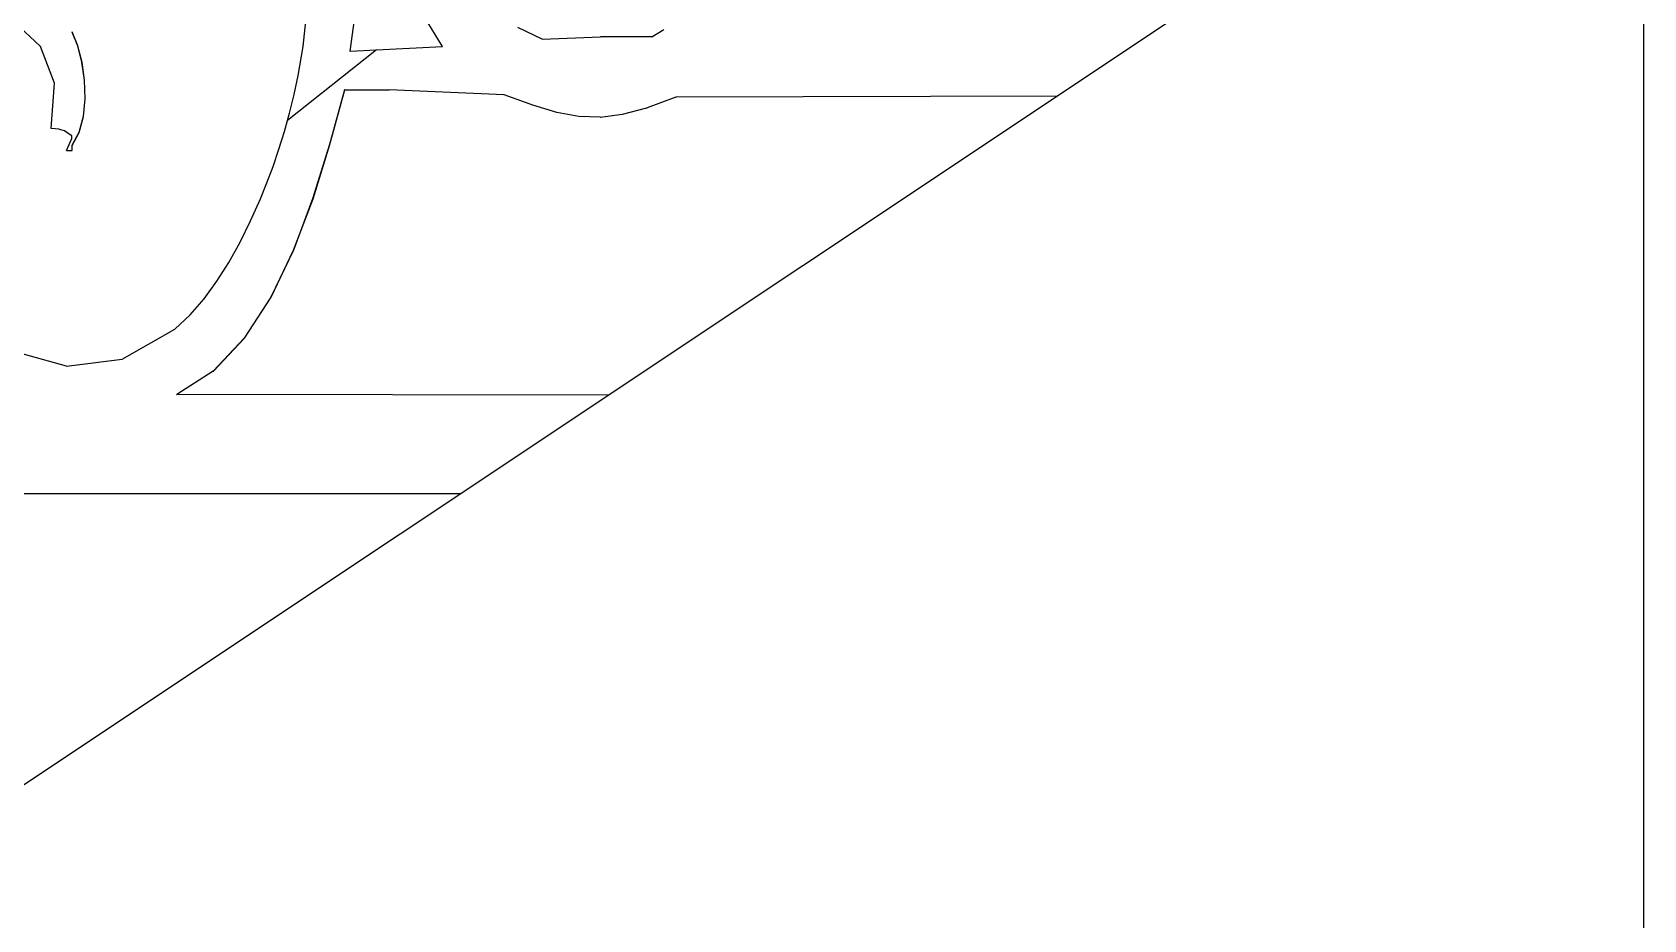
# Model space of a CAD drawing. Header units: inches. Extents: x -343 to 13887, y -13069 to -746.
# Drawn here: x 3764.93 to 3778.76, y -9229.58 to -9221.97 of the extents above; entities that cross this region are included whole.
import ezdxf

# ---------------------------------------------------------------- set-up
doc = ezdxf.new("R2010")
doc.units = ezdxf.units.IN
doc.header["$LTSCALE"] = 17
doc.header["$MEASUREMENT"] = 0
doc.layers.add('OUTLINE', color=1, linetype='Continuous', lineweight=25)

msp = doc.modelspace()

# ---------------------------------------------------------------- linework, layer by layer
for p, q in [((3767.732, -9221.57), (3767.655, -9222.132)), ((3767.657, -9222.132), (3767.735, -9221.57)), ((3765, -9222.092), (3764.776, -9221.88)), ((3767.255, -9222.09), (3767.284, -9221.819)), ((3768.45, -9222.091), (3768.325, -9221.885)), ((3769.304, -9222.029), (3769.096, -9221.928)), ((3765.269, -9221.966), (3765.318, -9222.085)), ((3765.321, -9222.085), (3765.272, -9221.966)), ((3769.304, -9222.029), (3769.805, -9222.008)), ((3770.246, -9222.008), (3769.805, -9222.008)), ((3770.246, -9222.008), (3770.349, -9221.945)), ((3765.122, -9222.406), (3765, -9222.092)), ((3765.318, -9222.085), (3765.321, -9222.085)), ((3765.318, -9222.085), (3765.355, -9222.226)), ((3765.357, -9222.226), (3765.321, -9222.085)), ((3767.883, -9222.12), (3767.12, -9222.725)), ((3767.213, -9222.34), (3767.255, -9222.09)), ((3767.655, -9222.132), (3767.657, -9222.132)), ((3767.657, -9222.132), (3767.883, -9222.12)), ((3767.883, -9222.12), (3767.885, -9222.12)), ((3767.885, -9222.12), (3768.45, -9222.091)), ((3765.355, -9222.226), (3765.357, -9222.226)), ((3765.355, -9222.226), (3765.376, -9222.381)), ((3765.379, -9222.381), (3765.357, -9222.226)), ((3767.176, -9222.503), (3767.213, -9222.34)), ((3765.092, -9222.796), (3765.122, -9222.406)), ((3765.376, -9222.381), (3765.379, -9222.381)), ((3765.376, -9222.381), (3765.381, -9222.539)), ((3765.384, -9222.539), (3765.379, -9222.381)), ((3767.61, -9222.464), (3767.481, -9222.933)), ((3767.484, -9222.933), (3767.613, -9222.464)), ((3767.613, -9222.464), (3767.61, -9222.464)), ((3767.613, -9222.464), (3767.993, -9222.464)), ((3768.98, -9222.506), (3767.993, -9222.464)), ((3765.381, -9222.539), (3765.366, -9222.692)), ((3765.369, -9222.692), (3765.384, -9222.539)), ((3765.381, -9222.539), (3765.384, -9222.539)), ((3767.136, -9222.664), (3767.176, -9222.503)), ((3769.224, -9222.593), (3768.98, -9222.506)), ((3769.432, -9222.656), (3769.224, -9222.593)), ((3769.993, -9222.673), (3770.203, -9222.616)), ((3770.203, -9222.616), (3770.206, -9222.616)), ((3770.452, -9222.526), (3770.206, -9222.616)), ((3770.452, -9222.526), (3770.455, -9222.526)), ((3773.726, -9222.516), (3770.455, -9222.526)), ((3765.366, -9222.692), (3765.33, -9222.829)), ((3765.333, -9222.829), (3765.369, -9222.692)), ((3765.366, -9222.692), (3765.369, -9222.692)), ((3767.093, -9222.821), (3767.12, -9222.725)), ((3767.12, -9222.725), (3767.136, -9222.664)), ((3769.62, -9222.691), (3769.432, -9222.656)), ((3769.801, -9222.697), (3769.62, -9222.691)), ((3769.801, -9222.697), (3769.804, -9222.697)), ((3769.804, -9222.697), (3769.99, -9222.673)), ((3769.99, -9222.673), (3769.993, -9222.673)), ((3765.128, -9222.797), (3765.092, -9222.796)), ((3765.158, -9222.801), (3765.128, -9222.797)), ((3765.183, -9222.808), (3765.158, -9222.801)), ((3765.206, -9222.816), (3765.183, -9222.808)), ((3765.227, -9222.828), (3765.206, -9222.816)), ((3765.225, -9222.983), (3765.269, -9222.879)), ((3765.247, -9222.842), (3765.227, -9222.828)), ((3765.269, -9222.858), (3765.247, -9222.842)), ((3765.33, -9222.829), (3765.269, -9222.941)), ((3765.269, -9222.879), (3765.269, -9222.858)), ((3765.272, -9222.941), (3765.333, -9222.829)), ((3765.33, -9222.829), (3765.333, -9222.829)), ((3767.047, -9222.973), (3767.093, -9222.821)), ((3765.225, -9222.983), (3765.269, -9222.983)), ((3765.269, -9222.941), (3765.272, -9222.941)), ((3765.269, -9222.941), (3765.269, -9222.983)), ((3765.269, -9222.983), (3765.272, -9222.983)), ((3765.272, -9222.983), (3765.272, -9222.941)), ((3766.997, -9223.12), (3767.047, -9222.973)), ((3767.481, -9222.933), (3767.336, -9223.397)), ((3767.339, -9223.397), (3767.484, -9222.933)), ((3767.481, -9222.933), (3767.484, -9222.933)), ((3766.944, -9223.262), (3766.997, -9223.12)), ((3766.889, -9223.397), (3766.944, -9223.262)), ((3766.804, -9223.588), (3766.889, -9223.397)), ((3767.336, -9223.397), (3767.171, -9223.838)), ((3767.173, -9223.838), (3767.339, -9223.397)), ((3767.336, -9223.397), (3767.339, -9223.397)), ((3766.714, -9223.77), (3766.804, -9223.588)), ((3766.618, -9223.943), (3766.714, -9223.77)), ((3767.171, -9223.838), (3766.977, -9224.242)), ((3766.98, -9224.242), (3767.173, -9223.838)), ((3767.171, -9223.838), (3767.173, -9223.838)), ((3766.515, -9224.105), (3766.618, -9223.943)), ((3766.404, -9224.255), (3766.515, -9224.105)), ((3766.284, -9224.393), (3766.404, -9224.255)), ((3766.977, -9224.242), (3766.749, -9224.594)), ((3766.752, -9224.594), (3766.98, -9224.242)), ((3766.977, -9224.242), (3766.98, -9224.242)), ((3766.153, -9224.517), (3766.284, -9224.393)), ((3765.701, -9224.775), (3766.153, -9224.517)), ((3766.749, -9224.594), (3766.482, -9224.877)), ((3766.484, -9224.877), (3766.752, -9224.594)), ((3766.749, -9224.594), (3766.752, -9224.594)), ((3765.223, -9224.833), (3764.762, -9224.704)), ((3765.223, -9224.833), (3765.701, -9224.775)), ((3766.482, -9224.877), (3766.17, -9225.077)), ((3766.482, -9224.877), (3766.484, -9224.877)), ((3766.167, -9225.077), (3766.17, -9225.077)), ((3769.873, -9225.084), (3766.17, -9225.077)), ((3764.542, -9225.927), (3768.608, -9225.927))]:
    msp.add_line(p, q)
at = {"layer": 'OUTLINE'}
for p, q in [((3778.755, -9231.163), (3778.755, -9124.163)), ((3778.755, -9219.163), (3760.755, -9231.163))]:
    msp.add_line(p, q, dxfattribs=at)

doc.saveas('drawing.dxf')
